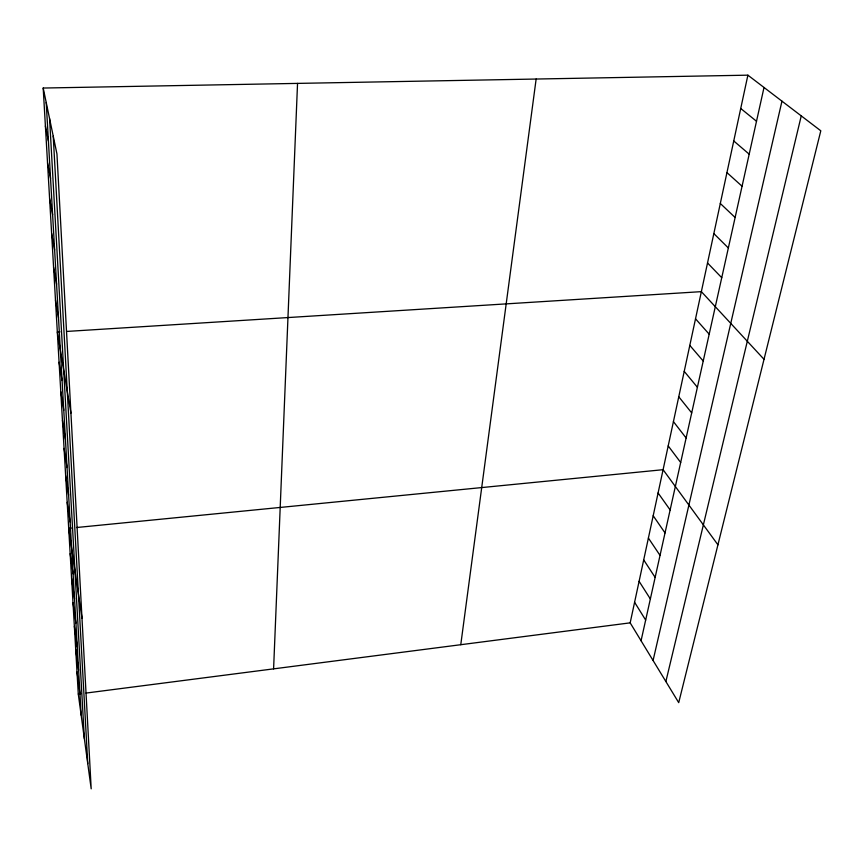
<?xml version="1.0" encoding="UTF-8"?>
<svg xmlns="http://www.w3.org/2000/svg" width="864" height="864" viewBox="0 0 864 864"><rect width="100%" height="100%" fill="white"/><g stroke="black" fill="none" stroke-linecap="round" stroke-linejoin="round"><path stroke-width="1.3" d="M273.596 668.866L297.54 83.398M460.771 644.706L536.144 79.034M747.889 75.168L820.8 130.799L678.715 702.637L630.169 622.847L747.889 75.168L43.2 88.042L78.289 694.062L91.195 788.832L56.948 153.943L43.2 88.042M641.066 640.753L764.014 87.48M653.076 660.496L781.963 101.164M665.874 681.523L801.252 115.884M78.289 694.062L80.87 693.738M86.033 693.068L630.169 622.847M71.291 528.044L68.688 528.304L81.994 618.116M76.496 527.526L663.088 469.692L717.93 544.817M59.983 331.852L57.326 332.024L70.934 413.132M66.625 331.441L701.363 291.643L764.024 359.316M740.729 108.486L756.508 121.262M733.741 140.951L749.196 154.17M726.948 172.606L742.068 186.235M720.306 203.472L735.124 217.49M713.837 233.582L728.352 247.968M707.519 262.958L721.742 277.7M695.52 318.827L709.193 334.184M689.807 345.395L703.231 361.033M684.223 371.369L697.399 387.266M678.769 396.77L691.697 412.906M673.423 421.61L686.124 437.983M668.207 445.91L680.681 462.499M658.087 492.955L670.14 509.944M653.195 515.743L665.032 532.915M648.4 538.056L660.031 555.39M643.702 559.904L655.15 577.4M639.101 581.31L650.354 598.957M634.597 602.284L645.667 620.071M45.392 125.982L48.416 141.026M47.531 162.81L50.544 178.427M49.604 198.59L52.618 214.726M51.613 233.366L54.626 249.988M53.568 267.16L56.581 284.245M55.48 300.035L58.482 317.542M59.076 362.243L62.078 380.506M60.782 391.694L63.774 410.281M62.446 420.401L65.426 439.301M64.066 448.384L67.046 467.575M65.642 475.675L68.612 495.137M67.187 502.308L70.146 522.018M70.157 553.673L73.105 573.826M71.593 578.448L74.531 598.795M72.997 602.651L75.924 623.182M74.369 626.292L77.274 646.996M75.708 649.393L78.602 670.259M77.015 671.987L79.898 692.993M46.213 102.481L81.173 715.208M49.583 118.627L84.359 738.601M53.233 136.112L87.761 763.625"/></g></svg>
